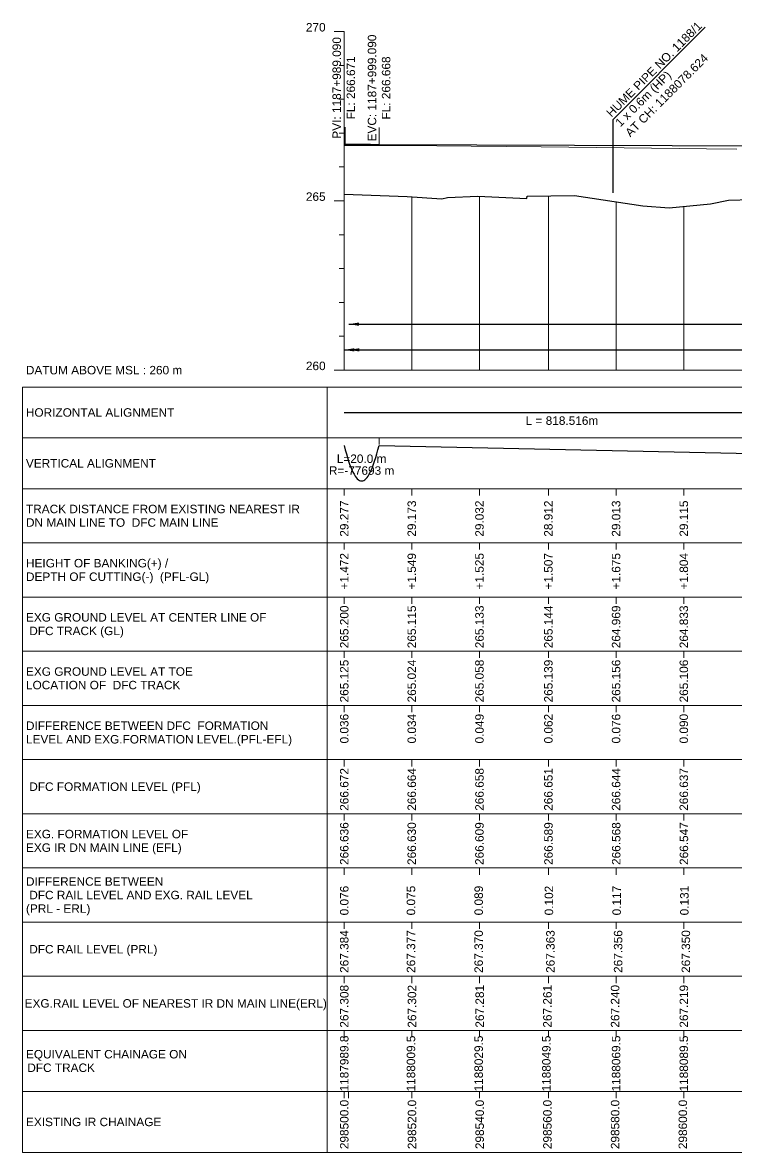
# Model space of a CAD drawing. Header units: metres. Extents: x -1098 to 4505, y -12378 to -11885.
# Drawn here: x 905 to 1115.8, y -12231 to -11897.4 of the extents above; entities that cross this region are included whole.
import ezdxf
from ezdxf.enums import TextEntityAlignment as Align

# ---------------------------------------------------------------- set-up
doc = ezdxf.new("R2010")
doc.units = ezdxf.units.M
doc.header["$MEASUREMENT"] = 0
doc.layers.get('0').update_dxf_attribs({"lineweight": 0})
for name, color, linetype, lineweight in [('C-PROF-LABL-DG', 1, 'Continuous', 25), ('LS BVC-PVI-EVC TEXT', 10, 'Continuous', 0), ('LS CUT FILL', 10, 'Continuous', 0), ('LS DATUM', 7, 'Continuous', 0), ('LS DATUM X', 7, 'Continuous', 0), ('LS DATUM Y', 7, 'Continuous', 0), ('LS DIFF. EXG.RL & PRO. RL', 10, 'Continuous', 0), ('LS DIFF. PFL & EFL', 10, 'Continuous', 0), ('LS EXG GL', 7, 'Continuous', 0), ('LS EXG IR CH', 7, 'Continuous', 0), ('LS EXG RL', 7, 'Continuous', 0), ('LS EXG. FL', 7, 'Continuous', 0), ('LS EXG. GL', 7, 'Continuous', 0), ('LS EXG. GL AT PRO. TOE', 7, 'Continuous', 0), ('LS EXG. IR CH', 7, 'Continuous', 0), ('LS EXG. RL', 7, 'Continuous', 0), ('LS FRAME', 7, 'Continuous', 0), ('LS PFL-EFL', 10, 'Continuous', 0), ('LS PRL-ERL', 10, 'Continuous', 0), ('LS PRO FL', 10, 'Continuous', 0), ('LS PRO. CUT & FILL', 10, 'Continuous', 0), ('LS PRO. DFCC CH', 10, 'Continuous', 0), ('LS PRO. FL', 10, 'Continuous', 0), ('LS PRO. RL', 10, 'Continuous', 0), ('LS PROFILE EXG FL', 7, 'Continuous', 25), ('LS PROFILE EXG GL', 7, 'Continuous', 30), ('LS PROFILE PRO FL', 1, 'Continuous', 30), ('LS TICKS', 7, 'Continuous', 0), ('LS TRACK CENTER', 10, 'Continuous', 0), ("LS TRACK CENTER's", 10, 'Continuous', 0), ('Profile Grid', 7, 'Continuous', 0)]:
    doc.layers.add(name, color=color, linetype=linetype, lineweight=lineweight)
for name, color, linetype in [('LS DRAIN CULVERT', 10, 'Continuous'), ('LS HORIZONTAL ALIGNMENT', 10, 'Continuous'), ('LS VERTICAL ALIGNMENT', 10, 'Continuous'), ('STATION YARD LIMIT IN LS', 7, 'Continuous')]:
    doc.layers.add(name, color=color, linetype=linetype)
doc.styles.add('Arial', font='arial.ttf')
doc.styles.get("Standard").update_dxf_attribs({"font": 'arial.ttf'})
doc.styles.add('Style-Arial', font='arial.ttf')
doc.styles.add('StyleArial', font='arial.ttf')
doc.dimstyles.get("Standard").update_dxf_attribs({"dimtxt": 0.18, "dimasz": 0.18, "dimexe": 0.18, "dimexo": 0.0625, "dimgap": 0.09, "dimtad": 0, "dimtih": 1, "dimtoh": 1, "dimdec": 4, "dimzin": 0, "dimdsep": 46, "dimtxsty": 'Standard', "dimcen": 0.09, "dimadec": 0, "dimazin": 0, "dimtfac": 1, "dimtdec": 4, "dimtofl": 0, "dimtmove": 0, "dimatfit": 3, "dimfxl": 1, "dimtolj": 1, "dimtzin": 0, "dimarcsym": 0})

msp = doc.modelspace()

# ---------------------------------------------------------------- linework, layer by layer
msp.add_lwpolyline([(905, -12005), (995, -12005)])
at = {"layer": 'LS BVC-PVI-EVC TEXT'}
for p, q in [((1000.27, -11933.29), (1000.27, -11928.29)), ((1010.27, -11933.32), (1010.27, -11928.32))]:
    msp.add_line(p, q, dxfattribs=at)
at = {"layer": 'LS DATUM X', "color": 7, "linetype": 'Continuous', "lineweight": 0}
msp.add_line((1000, -12000), (1500.9, -12000), dxfattribs=at)
at = {"layer": 'LS DATUM Y', "color": 7, "linetype": 'Continuous', "lineweight": 0}
for p, q in [((997, -11900), (1000, -11900)), ((997, -11900), (1000, -11900)), ((1000, -12000), (1000, -11900)), ((998.5, -11910), (1000, -11910)), ((998.5, -11920), (1000, -11920)), ((998.5, -11930), (1000, -11930)), ((998.5, -11940), (1000, -11940)), ((997, -11950), (1000, -11950)), ((998.5, -11960), (1000, -11960)), ((998.5, -11970), (1000, -11970)), ((998.5, -11980), (1000, -11980)), ((998.5, -11990), (1000, -11990)), ((997, -12000), (1000, -12000))]:
    msp.add_line(p, q, dxfattribs=at)
at = {"layer": 'LS DRAIN CULVERT'}
msp.add_lwpolyline([(1106.64, -11898.76), (1079.32, -11926.09), (1079.32, -11947.61)], dxfattribs=at)
at = {"layer": 'LS FRAME'}
for points in [[(995, -12231), (905, -12231), (905, -12005)], [(995, -12020), (905, -12020)], [(995, -12035), (905, -12035)], [(995, -12051), (905, -12051)], [(905, -12051), (995, -12051)], [(995, -12067), (905, -12067)], [(905, -12067), (995, -12067)], [(995, -12083), (905, -12083)], [(905, -12083), (995, -12083)], [(995, -12099), (905, -12099)], [(995, -12115), (905, -12115)], [(905, -12115), (995, -12115)], [(995, -12131), (905, -12131)], [(905, -12131), (995, -12131)], [(995, -12147), (905, -12147)], [(905, -12147), (995, -12147)], [(995, -12163), (905, -12163)], [(905, -12163), (995, -12163)], [(995, -12179), (905, -12179)], [(995, -12195), (905, -12195)], [(995, -12213), (905, -12213)]]:
    msp.add_lwpolyline(points, dxfattribs=at)
at = {"layer": 'LS FRAME', "color": 7, "linetype": 'Continuous', "lineweight": 0, "flags": 128}
for points in [[(995, -12020), (1505.9, -12020), (1505.9, -12005), (995, -12005), (995, -12020)], [(995, -12035), (1505.9, -12035), (1505.9, -12020), (995, -12020), (995, -12035)], [(995, -12051), (1505.9, -12051), (1505.9, -12035), (995, -12035), (995, -12051)], [(995, -12067), (1505.9, -12067), (1505.9, -12051), (995, -12051), (995, -12067)], [(995, -12083), (1505.9, -12083), (1505.9, -12067), (995, -12067), (995, -12083)], [(995, -12099), (1505.9, -12099), (1505.9, -12083), (995, -12083), (995, -12099)], [(995, -12115), (1505.9, -12115), (1505.9, -12099), (995, -12099), (995, -12115)], [(995, -12131), (1505.9, -12131), (1505.9, -12115), (995, -12115), (995, -12131)], [(995, -12147), (1505.9, -12147), (1505.9, -12131), (995, -12131), (995, -12147)], [(995, -12163), (1505.9, -12163), (1505.9, -12147), (995, -12147), (995, -12163)], [(995, -12179), (1505.9, -12179), (1505.9, -12163), (995, -12163), (995, -12179)], [(995, -12195), (1505.9, -12195), (1505.9, -12179), (995, -12179), (995, -12195)], [(995, -12213), (1505.9, -12213), (1505.9, -12195), (995, -12195), (995, -12213)], [(995, -12231), (1505.9, -12231), (1505.9, -12213), (995, -12213), (995, -12231)]]:
    msp.add_lwpolyline(points, close=True, dxfattribs=at)
at = {"layer": 'LS HORIZONTAL ALIGNMENT', "flags": 128}
msp.add_lwpolyline([(1000, -12012.5), (1128.61, -12012.5), (1128.61, -12012.5), (1168.61, -12017), (1168.61, -12017), (1206.22, -12017), (1206.22, -12017), (1246.22, -12012.5), (1246.22, -12012.5), (1500.91, -12012.5)], dxfattribs=at)
at = {"layer": 'LS PROFILE EXG FL', "lineweight": 0}
msp.add_lwpolyline([(1000, -11933.64), (1017.22, -11933.67), (1037.5, -11933.88), (1058.16, -11934.09), (1082.66, -11934.35), (1107, -11934.6), (1116, -11934.7)], dxfattribs=at)
at = {"layer": 'LS PROFILE EXG GL', "flags": 128}
msp.add_lwpolyline([(1000, -11948), (1018.58, -11948.77), (1028.85, -11949.42), (1030.5, -11949.02), (1039.46, -11948.65), (1053.94, -11949.33), (1054.02, -11948.65), (1068.04, -11948.44), (1088.15, -11951.51), (1095.92, -11952.08), (1108.19, -11950.92), (1113.47, -11949.77), (1120.26, -11949.63)], dxfattribs=at)
at = {"layer": 'LS PROFILE PRO FL', "flags": 128}
msp.add_lwpolyline([(1000, -11933.28), (1000.05, -11933.28), (1000.48, -11933.28), (1000.9, -11933.29), (1001.33, -11933.29), (1001.76, -11933.29), (1002.18, -11933.29), (1002.61, -11933.29), (1003.03, -11933.3), (1003.46, -11933.3), (1003.88, -11933.3), (1004.31, -11933.3), (1004.73, -11933.3), (1005.16, -11933.3), (1005.59, -11933.31), (1006.01, -11933.31), (1006.44, -11933.31), (1006.86, -11933.31), (1007.29, -11933.31), (1007.71, -11933.31), (1008.14, -11933.32), (1008.56, -11933.32), (1008.99, -11933.32), (1009.42, -11933.32), (1009.84, -11933.32), (1010.27, -11933.32), (1500.91, -11935)], dxfattribs=at)
at = {"layer": 'LS TICKS', "color": 7, "linetype": 'Continuous', "lineweight": 0, "flags": 128}
for points in [[(1010.27, -12022), (1010.27, -12020)], [(1000, -12037), (1000, -12035)], [(1019.93, -12037), (1019.93, -12035)], [(1039.93, -12037), (1039.93, -12035)], [(1060.32, -12037), (1060.32, -12035)], [(1080.32, -12037), (1080.32, -12035)], [(1100.32, -12037), (1100.32, -12035)], [(1000, -12053), (1000, -12051)], [(1019.93, -12053), (1019.93, -12051)], [(1039.93, -12053), (1039.93, -12051)], [(1060.32, -12053), (1060.32, -12051)], [(1080.32, -12053), (1080.32, -12051)], [(1100.32, -12053), (1100.32, -12051)], [(1000, -12069), (1000, -12067)], [(1019.93, -12069), (1019.93, -12067)], [(1039.93, -12069), (1039.93, -12067)], [(1060.32, -12069), (1060.32, -12067)], [(1080.32, -12069), (1080.32, -12067)], [(1100.32, -12069), (1100.32, -12067)], [(1000, -12085), (1000, -12083)], [(1019.93, -12085), (1019.93, -12083)], [(1039.93, -12085), (1039.93, -12083)], [(1060.32, -12085), (1060.32, -12083)], [(1080.32, -12085), (1080.32, -12083)], [(1100.32, -12085), (1100.32, -12083)], [(1000, -12101), (1000, -12099)], [(1019.93, -12101), (1019.93, -12099)], [(1039.93, -12101), (1039.93, -12099)], [(1060.32, -12101), (1060.32, -12099)], [(1080.32, -12101), (1080.32, -12099)], [(1100.32, -12101), (1100.32, -12099)], [(1000, -12117), (1000, -12115)], [(1019.93, -12117), (1019.93, -12115)], [(1039.93, -12117), (1039.93, -12115)], [(1060.32, -12117), (1060.32, -12115)], [(1080.32, -12117), (1080.32, -12115)], [(1100.32, -12117), (1100.32, -12115)], [(1000, -12133), (1000, -12131)], [(1019.93, -12133), (1019.93, -12131)], [(1039.93, -12133), (1039.93, -12131)], [(1060.32, -12133), (1060.32, -12131)], [(1080.32, -12133), (1080.32, -12131)], [(1100.32, -12133), (1100.32, -12131)], [(1000, -12149), (1000, -12147)], [(1019.93, -12149), (1019.93, -12147)], [(1039.93, -12149), (1039.93, -12147)], [(1060.32, -12149), (1060.32, -12147)], [(1080.32, -12149), (1080.32, -12147)], [(1100.32, -12149), (1100.32, -12147)], [(1000, -12165), (1000, -12163)], [(1019.93, -12165), (1019.93, -12163)], [(1039.93, -12165), (1039.93, -12163)], [(1060.32, -12165), (1060.32, -12163)], [(1080.32, -12165), (1080.32, -12163)], [(1100.32, -12165), (1100.32, -12163)], [(1000, -12181), (1000, -12179)], [(1019.93, -12181), (1019.93, -12179)], [(1039.93, -12181), (1039.93, -12179)], [(1060.32, -12181), (1060.32, -12179)], [(1080.32, -12181), (1080.32, -12179)], [(1100.32, -12181), (1100.32, -12179)], [(1000, -12197), (1000, -12195)], [(1019.93, -12197), (1019.93, -12195)], [(1039.93, -12197), (1039.93, -12195)], [(1060.32, -12197), (1060.32, -12195)], [(1080.32, -12197), (1080.32, -12195)], [(1100.32, -12197), (1100.32, -12195)], [(1000, -12215), (1000, -12213)], [(1001.25, -12215), (1001.25, -12213)], [(1019.93, -12215), (1019.93, -12213)], [(1039.93, -12215), (1039.93, -12213)], [(1060.32, -12215), (1060.32, -12213)], [(1080.32, -12215), (1080.32, -12213)], [(1100.32, -12215), (1100.32, -12213)]]:
    msp.add_lwpolyline(points, dxfattribs=at)
at = {"layer": 'LS VERTICAL ALIGNMENT', "flags": 128}
for points in [[(1000, -12022.25), (1000.32, -12023.52), (1000.64, -12024.71), (1000.96, -12025.82), (1001.28, -12026.84), (1001.6, -12027.79), (1001.92, -12028.65), (1002.25, -12029.43), (1002.57, -12030.12), (1002.89, -12030.74), (1003.21, -12031.27), (1003.53, -12031.72), (1003.85, -12032.09), (1004.17, -12032.38), (1004.49, -12032.59), (1004.81, -12032.71), (1005.45, -12032.71), (1005.77, -12032.59), (1006.1, -12032.38), (1006.42, -12032.09), (1006.74, -12031.72), (1007.06, -12031.27), (1007.38, -12030.74), (1007.7, -12030.12), (1008.02, -12029.43), (1008.34, -12028.65), (1008.66, -12027.79), (1008.98, -12026.84), (1009.3, -12025.82), (1009.62, -12024.71), (1009.95, -12023.52), (1010.27, -12022.25)], [(1010.27, -12022.25), (1500.91, -12032.75)]]:
    msp.add_lwpolyline(points, dxfattribs=at)
at = {"layer": 'Profile Grid', "flags": 128}
for points in [[(1000, -12000), (1000, -11948)], [(1019.94, -12000), (1019.94, -11948.85)], [(1039.94, -12000), (1039.94, -11948.67)], [(1060.28, -12000), (1060.28, -11948.56)], [(1080.28, -12000), (1080.28, -11950.31)], [(1100.28, -12000), (1100.28, -11951.67)]]:
    msp.add_lwpolyline(points, dxfattribs=at)

# ---------------------------------------------------------------- texts
at = {"layer": 'C-PROF-LABL-DG', "color": 1, "linetype": 'Continuous', "lineweight": 25, "char_height": 2.5, "attachment_point": 5, "rotation": 90, "style": 'Arial'}
for s, insert in [('PVI: 1187+989.090\\PFL: 266.671', (999.88, -11916.64)), ('EVC: 1187+999.090\\PFL: 266.668', (1010.3, -11916.68))]:
    msp.add_mtext(s, dxfattribs=dict(at, insert=insert))
at = {"layer": 'LS CUT FILL', "style": 'Style-Arial'}
for s, p in [('+1.804', (1100.29, -12054)), ('+1.472', (1000, -12054)), ('+1.549', (1019.94, -12054)), ('+1.525', (1039.94, -12054)), ('+1.507', (1060.29, -12054)), ('+1.675', (1080.29, -12054))]:
    msp.add_text(s, height=2.5, rotation=90, dxfattribs=at).set_placement(p, align=Align.MIDDLE_RIGHT)
at = {"layer": 'LS DATUM', "color": 7, "style": 'StyleArial'}
msp.add_text('DATUM ABOVE MSL : 260 m', height=2.5, rotation=0, dxfattribs=at).set_placement((905.97, -12000), align=Align.MIDDLE_LEFT)
at = {"layer": 'LS DATUM Y', "color": 7, "lineweight": 0, "style": 'Style-Arial'}
for s, p in [('270', (994.5, -11900)), ('270', (994.5, -11900)), ('265', (994.5, -11950)), ('260', (994.5, -12000))]:
    msp.add_text(s, height=2.5, dxfattribs=at).set_placement(p, align=Align.RIGHT)
at = {"layer": 'LS DIFF. EXG.RL & PRO. RL', "color": 10, "style": 'StyleArial'}
for s, p in [('DIFFERENCE BETWEEN ', (906, -12151)), (' DFC RAIL LEVEL AND EXG. RAIL LEVEL ', (906, -12155)), ('(PRL - ERL)', (906, -12159))]:
    msp.add_text(s, height=2.5, rotation=0, dxfattribs=at).set_placement(p, align=Align.MIDDLE_LEFT)
at = {"layer": 'LS DIFF. PFL & EFL', "color": 10, "style": 'StyleArial'}
for s, p in [('DIFFERENCE BETWEEN DFC  FORMATION ', (906, -12105)), ('LEVEL AND EXG.FORMATION LEVEL.(PFL-EFL)', (906, -12109))]:
    msp.add_text(s, height=2.5, rotation=0, dxfattribs=at).set_placement(p, align=Align.MIDDLE_LEFT)
at = {"layer": 'LS DRAIN CULVERT'}
msp.add_text('HUME PIPE NO. 1188/1', height=2.5, rotation=44.9599, dxfattribs=at).set_placement((1078.93, -11925.48))
at = {"layer": 'LS DRAIN CULVERT', "insert": (1079.78, -11926.59), "char_height": 2.5, "width": 61.0011, "attachment_point": 1, "rotation": 44.9599}
msp.add_mtext('1 x 0.6m (HP)\\PAT CH: 1188078.624', dxfattribs=at)
at = {"layer": 'LS EXG GL', "style": 'Style-Arial'}
for s, p in [('265.200', (1000, -12069.5)), ('265.115', (1019.94, -12069.5)), ('265.133', (1039.94, -12069.5)), ('265.144', (1060.29, -12069.5)), ('264.969', (1080.29, -12069.5)), ('264.833', (1100.29, -12069.5))]:
    msp.add_text(s, height=2.5, rotation=90, dxfattribs=at).set_placement(p, align=Align.MIDDLE_RIGHT)
at = {"layer": 'LS EXG IR CH', "lineweight": 0, "style": 'Style-Arial'}
for s, p in [('298500.0', (1000, -12215.47)), ('298520.0', (1020, -12215.47)), ('298540.0', (1040, -12215.47)), ('298560.0', (1060, -12215.47)), ('298580.0', (1080, -12215.47)), ('298600.0', (1100, -12215.47))]:
    msp.add_text(s, height=2.5, rotation=90, dxfattribs=at).set_placement(p, align=Align.MIDDLE_RIGHT)
at = {"layer": 'LS EXG RL', "style": 'Style-Arial'}
for s, p in [('267.308', (1000, -12181.54)), ('267.302', (1020, -12181.54)), ('267.281', (1040, -12181.54)), ('267.261', (1060, -12181.54)), ('267.240', (1080, -12181.54)), ('267.219', (1100.3, -12181.54))]:
    msp.add_text(s, height=2.5, rotation=90, dxfattribs=at).set_placement(p, align=Align.MIDDLE_RIGHT)
at = {"layer": 'LS EXG. FL'}
for s, p in [('266.636', (1000, -12133.5)), ('266.630', (1019.93, -12133.5)), ('266.609', (1039.93, -12133.5)), ('266.589', (1060.32, -12133.5)), ('266.568', (1080.32, -12133.5)), ('266.547', (1100.32, -12133.5))]:
    msp.add_text(s, height=2.5, rotation=90, dxfattribs=at).set_placement(p, align=Align.MIDDLE_RIGHT)
at = {"layer": 'LS EXG. FL', "style": 'StyleArial'}
for s, p in [('EXG. FORMATION LEVEL OF', (906, -12137)), ('EXG IR DN MAIN LINE (EFL)', (906, -12141))]:
    msp.add_text(s, height=2.5, rotation=0, dxfattribs=at).set_placement(p, align=Align.MIDDLE_LEFT)
at = {"layer": 'LS EXG. GL', "color": 7, "style": 'StyleArial'}
for s, p in [('EXG GROUND LEVEL AT CENTER LINE OF ', (906, -12073)), (' DFC TRACK (GL)', (906, -12077))]:
    msp.add_text(s, height=2.5, rotation=0, dxfattribs=at).set_placement(p, align=Align.MIDDLE_LEFT)
at = {"layer": 'LS EXG. GL AT PRO. TOE'}
for s, p in [('265.125', (1000, -12085.5)), ('265.024', (1019.94, -12085.5)), ('265.058', (1039.94, -12085.5)), ('265.139', (1060.29, -12085.5)), ('265.156', (1080.29, -12085.5)), ('265.106', (1100.29, -12085.5))]:
    msp.add_text(s, height=2.5, rotation=90, dxfattribs=at).set_placement(p, align=Align.MIDDLE_RIGHT)
at = {"layer": 'LS EXG. GL AT PRO. TOE', "color": 7, "style": 'StyleArial'}
for s, p in [('EXG GROUND LEVEL AT TOE', (906, -12089)), ('LOCATION OF  DFC TRACK', (906, -12093))]:
    msp.add_text(s, height=2.5, rotation=0, dxfattribs=at).set_placement(p, align=Align.MIDDLE_LEFT)
at = {"layer": 'LS EXG. IR CH', "style": 'StyleArial'}
msp.add_text('EXISTING IR CHAINAGE', height=2.5, rotation=0, dxfattribs=at).set_placement((906, -12222), align=Align.MIDDLE_LEFT)
at = {"layer": 'LS EXG. RL', "style": 'StyleArial'}
msp.add_text('EXG.RAIL LEVEL OF NEAREST IR DN MAIN LINE(ERL)', height=2.5, rotation=0, dxfattribs=at).set_placement((905.61, -12187), align=Align.MIDDLE_LEFT)
at = {"layer": 'LS HORIZONTAL ALIGNMENT', "style": 'StyleArial'}
msp.add_text('HORIZONTAL ALIGNMENT', height=2.5, rotation=0, dxfattribs=at).set_placement((905.97, -12012.5), align=Align.MIDDLE_LEFT)
at = {"layer": 'LS HORIZONTAL ALIGNMENT', "insert": (1064.3, -12014.92), "char_height": 2.5, "attachment_point": 5, "line_spacing_factor": 0.6, "style": 'Style-Arial'}
msp.add_mtext('L = 818.516m', dxfattribs=at)
at = {"layer": 'LS PFL-EFL'}
for s, p in [('0.036', (1000, -12101.5)), ('0.034', (1019.94, -12101.5)), ('0.049', (1039.94, -12101.5)), ('0.062', (1060.29, -12101.5)), ('0.076', (1080.29, -12101.5)), ('0.090', (1100.29, -12101.5))]:
    msp.add_text(s, height=2.5, rotation=90, dxfattribs=at).set_placement(p, align=Align.MIDDLE_RIGHT)
at = {"layer": 'LS PRL-ERL'}
for s, p in [('0.076', (1001.25, -12161)), ('0.075', (1020.95, -12161)), ('0.089', (1040.95, -12161)), ('0.102', (1061.7, -12161)), ('0.117', (1081.7, -12161)), ('0.131', (1101.7, -12161))]:
    msp.add_text(s, height=2.5, rotation=90, dxfattribs=at).set_placement(p)
at = {"layer": 'LS PRO FL', "style": 'Style-Arial'}
for s, p in [('266.672', (1000, -12117.5)), ('266.664', (1019.94, -12117.5)), ('266.658', (1039.94, -12117.5)), ('266.651', (1060.29, -12117.5)), ('266.644', (1080.29, -12117.5)), ('266.637', (1100.29, -12117.5))]:
    msp.add_text(s, height=2.5, rotation=90, dxfattribs=at).set_placement(p, align=Align.MIDDLE_RIGHT)
at = {"layer": 'LS PRO. CUT & FILL', "color": 10, "style": 'StyleArial'}
for s, p in [('HEIGHT OF BANKING(+) /', (906, -12057)), ('DEPTH OF CUTTING(-)  (PFL-GL)', (906, -12061))]:
    msp.add_text(s, height=2.5, rotation=0, dxfattribs=at).set_placement(p, align=Align.MIDDLE_LEFT)
at = {"layer": 'LS PRO. DFCC CH'}
for s, p in [('1187989.8', (1001.25, -12213)), ('1188009.5', (1020.95, -12213)), ('1188029.5', (1040.95, -12213)), ('1188049.5', (1060.95, -12213)), ('1188069.5', (1081.54, -12213)), ('1188089.5', (1101.54, -12213))]:
    msp.add_text(s, height=2.5, rotation=90, dxfattribs=at).set_placement(p)
at = {"layer": 'LS PRO. DFCC CH', "color": 10, "style": 'Style-Arial'}
for s, p in [('EQUIVALENT CHAINAGE ON ', (906, -12202)), (' DFC TRACK', (905.42, -12206))]:
    msp.add_text(s, height=2.5, rotation=0, dxfattribs=at).set_placement(p, align=Align.MIDDLE_LEFT)
at = {"layer": 'LS PRO. FL', "color": 10, "style": 'StyleArial'}
msp.add_text(' DFC FORMATION LEVEL (PFL) ', height=2.5, rotation=0, dxfattribs=at).set_placement((906, -12123), align=Align.MIDDLE_LEFT)
at = {"layer": 'LS PRO. RL'}
for s, p in [('267.384', (1001.25, -12178)), ('267.377', (1020.95, -12178)), ('267.370', (1040.95, -12178)), ('267.363', (1062.14, -12178)), ('267.356', (1082.14, -12178)), ('267.350', (1102.14, -12178))]:
    msp.add_text(s, height=2.5, rotation=90, dxfattribs=at).set_placement(p)
at = {"layer": 'LS PRO. RL', "color": 10, "style": 'StyleArial'}
msp.add_text(' DFC RAIL LEVEL (PRL)', height=2.5, rotation=0, dxfattribs=at).set_placement((906, -12171), align=Align.MIDDLE_LEFT)
at = {"layer": 'LS TRACK CENTER'}
for s, p in [('29.277', (1000, -12038.5)), ('29.173', (1019.94, -12038.5)), ('29.032', (1039.94, -12038.5)), ('28.912', (1060.29, -12038.5)), ('29.013', (1080.29, -12038.5)), ('29.115', (1100.29, -12038.5))]:
    msp.add_text(s, height=2.5, rotation=90, dxfattribs=at).set_placement(p, align=Align.MIDDLE_RIGHT)
at = {"layer": "LS TRACK CENTER's", "color": 10, "style": 'StyleArial'}
for s, p in [('TRACK DISTANCE FROM EXISTING NEAREST IR ', (906, -12041)), ('DN MAIN LINE TO  DFC MAIN LINE', (906, -12045))]:
    msp.add_text(s, height=2.5, rotation=0, dxfattribs=at).set_placement(p, align=Align.MIDDLE_LEFT)
at = {"layer": 'LS VERTICAL ALIGNMENT', "style": 'StyleArial'}
msp.add_text('VERTICAL ALIGNMENT', height=2.5, rotation=0, dxfattribs=at).set_placement((905.97, -12027.5), align=Align.MIDDLE_LEFT)
at = {"layer": 'LS VERTICAL ALIGNMENT', "insert": (1005.13, -12027.92), "char_height": 2.5, "attachment_point": 5, "line_spacing_factor": 0.84, "style": 'Style-Arial'}
msp.add_mtext('L=20.0 m\\PR=-77693 m', dxfattribs=at)

# ---------------------------------------------------------------- leaders
at = {"layer": 'STATION YARD LIMIT IN LS', "lineweight": 15}
msp.add_leader([(1001.39, -11986.42), (1243.6, -11986.42)], dimstyle='Standard', override={"dimasz": 3}, dxfattribs=at)
at = {"layer": 'STATION YARD LIMIT IN LS', "color": 10, "lineweight": 15}
for points in [[(1000, -11994.01), (1265.39, -11994.01)], [(1001.5, -11994.01), (1266.89, -11994.01)]]:
    msp.add_leader(points, dimstyle='Standard', override={"dimasz": 3}, dxfattribs=at)

doc.saveas('drawing.dxf')
